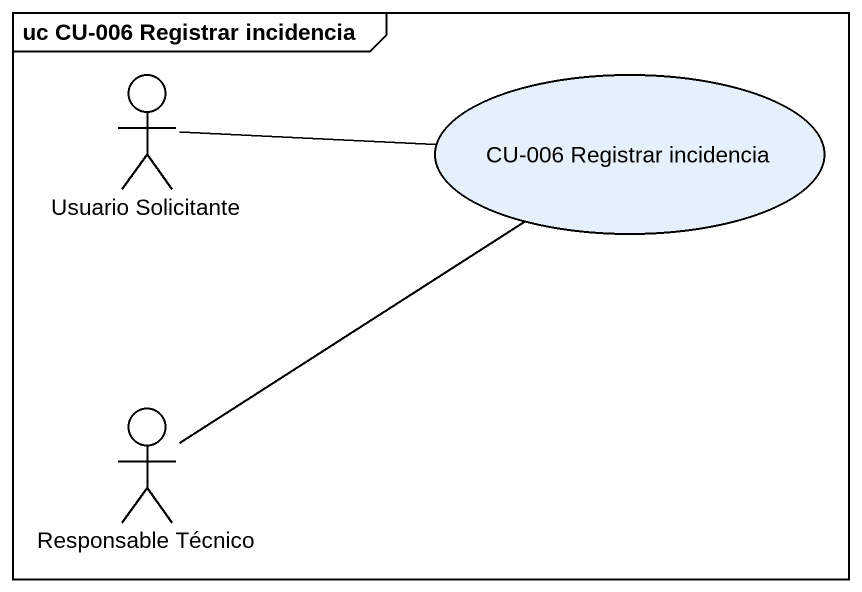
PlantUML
@startuml
mainframe uc CU-006 Registrar incidencia
actor "Usuario Solicitante" as Usuario_Solicitante
usecase "CU-006 Registrar incidencia" as CU_006_Registrar_incidencia
actor "Responsable Técnico" as Responsable_Técnico
CU_006_Registrar_incidencia -left- Usuario_Solicitante
CU_006_Registrar_incidencia -- Responsable_Técnico
@enduml
